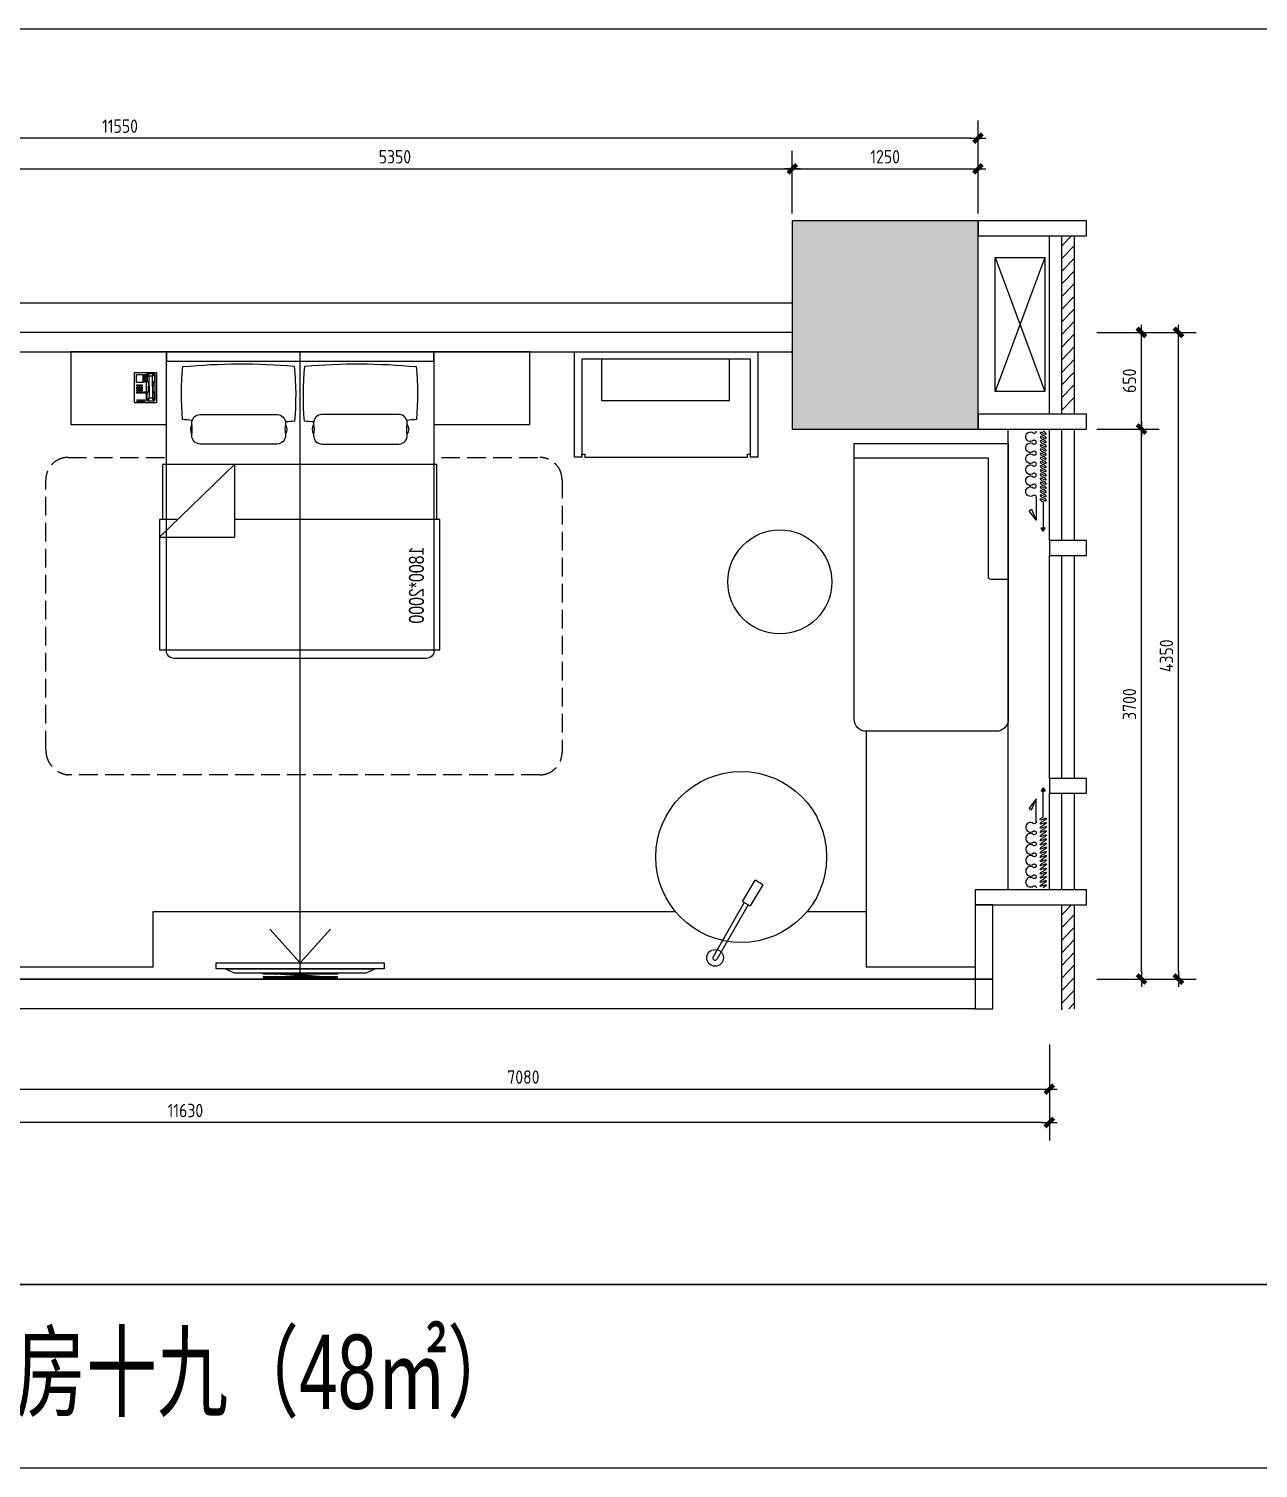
# Model space of a CAD drawing. Header units: inches. Extents: x 193953 to 255442, y -114891 to -62384.
# Drawn here: x 231462 to 239738, y -114891 to -105208 of the extents above; entities that cross this region are included whole.
import ezdxf
from ezdxf.enums import TextEntityAlignment as Align

# ---------------------------------------------------------------- set-up
doc = ezdxf.new("R2010")
doc.units = ezdxf.units.IN
doc.header["$LTSCALE"] = 500
doc.header["$MEASUREMENT"] = 0
for name, pattern in [('04 暗藏光', [7, 4, -1, 1, -1]), ('ACAD_ISO03W100', [30, 12, -18]), ('DASH', [0.35, 0.25, -0.1]), ('DOM-虚线', [0.35, 0.25, -0.1]), ('HIDDEN', [0.375, 0.25, -0.125, 0, 0])]:
    doc.linetypes.add(name, pattern=pattern)
for name, color, linetype in [('EL-造型看线-特细(0.07)-DOM', 8, 'Continuous'), ('F-固定家具(0.25)-DOM', 2, 'Continuous'), ('F-活动家私(0.25)-DOM', 2, 'Continuous'), ('F-窗帘(0.12)-DOM', 120, 'Continuous'), ('IDT-Hatch', 7, 'Continuous'), ('SH-文字', 50, 'Continuous'), ('墙壁', 160, 'Continuous')]:
    doc.layers.add(name, color=color, linetype=linetype)
doc.styles.add('DOM-romans.shx', font='dim.shx')
doc.styles.add('MtXpl_', font='SIMYOU.TTF')
doc.styles.add('家具平面底图$0$st', font='SIMYOU.TTF')
doc.dimstyles.new('DOM_DIM_1 80', dxfattribs={"dimscale": 60, "dimtxt": 1.5, "dimasz": 0.8, "dimexe": 2, "dimexo": 1.5, "dimgap": 0.6, "dimtad": 1, "dimdec": 0, "dimrnd": 5, "dimzin": 12, "dimdsep": 46, "dimtxsty": 'DOM-romans.shx', "dimblk": 'DOM_Dimension_Tick', "dimcen": 0.125, "dimclrd": 44, "dimclre": 44, "dimclrt": 50, "dimadec": 0, "dimazin": 0, "dimtfac": 1, "dimtdec": 0, "dimtix": 1, "dimtmove": 2, "dimatfit": 3, "dimldrblk": 'DOM_Leader_Arrow', "dimfxl": 0, "dimtvp": 1, "dimtolj": 1, "dimtzin": 0, "dimarcsym": 0})

# ---------------------------------------------------------------- blocks, each defined once
blk = doc.blocks.new('eahrhrhh')
at = {"color": 1}
blk.add_wipeout([(-900, 0), (900, 0), (900, -696.9), (926.1, -696.9), (926.1, -1065.3), (947.8, -1065.3), (947.8, -1942.7), (900, -1942.7), (900, -1950), (898.6, -1961.8), (893.2, -1975.1), (885.4, -1985.4), (874.4, -1993.6), (861.8, -1998.6), (850, -2000), (837.3, -2000), (-850, -2000), (-866.5, -1997.2), (-878.4, -1991.2), (-885.4, -1985.4), (-893.5, -1974.6), (-897.6, -1965.4), (-899.5, -1956.8), (-900, -1950)], dxfattribs=at)
at = {"color": 8, "linetype": 'HIDDEN', "ltscale": 100}
for p in [(443.2, -696.9), (947.8, -1184)]:
    blk.add_line(p, (443.2, -1184), dxfattribs=at)
blk.add_lwpolyline([(-900, 0), (-900, -1950, 0.414214), (-850, -2000), (850, -2000, 0.414214), (900, -1950), (900, 0)], format="xyb", close=True)
at = {"color": 8}
for points in [[(-144.6, -559), (-665.9, -559, -0.392708), (-720.9, -499.8, -0.035252), (-720.3, -491.5, 0.092308), (-720.3, -426.5, -0.035252), (-720.9, -418.1, -0.392708), (-665.9, -359), (-144.6, -359, -0.392708), (-89.7, -418.1, -0.035252), (-90.3, -426.5, 0.092308), (-90.3, -491.5, -0.035252), (-89.7, -499.8, -0.392708), (-144.6, -559, 27.022466)], [(153.7, -559), (675, -559, 0.392708), (729.9, -499.8, 0.035252), (729.3, -491.5, -0.092308), (729.3, -426.5, 0.035252), (729.9, -418.1, 0.392708), (675, -359), (153.7, -359, 0.392708), (98.8, -418.1, 0.035252), (99.3, -426.5, -0.092308), (99.3, -491.5, 0.035252), (98.8, -499.8, 0.392708), (153.7, -559, -27.022466)], [(-720.3, -426.5, 0.307692), (-720.3, -491.5, -1.888889)], [(-90.3, -426.5, -0.307692), (-90.3, -491.5, 1.888889)], [(99.3, -426.5, 0.307692), (99.3, -491.5, -1.888889)], [(729.3, -426.5, -0.307692), (729.3, -491.5, 1.888889)]]:
    blk.add_lwpolyline(points, format="xyb", dxfattribs=at)
at = {"color": 8, "linetype": 'HIDDEN', "ltscale": 100}
for points in [[(-918.8, -1065.3), (-918.8, -696.9), (926.1, -696.9), (926.1, -1065.3)], [(443.2, -696.9), (947.8, -1184)], [(824.8, -1065.3), (947.8, -1065.3), (947.8, -1942.7), (-940.5, -1942.7), (-940.5, -1065.3), (443.2, -1065.3)]]:
    blk.add_lwpolyline(points, dxfattribs=at)
at = {"color": 8}
for centre, radius, start, end in [((1123, -224.7), 1912.9, 174.39105, 185.04685), ((-384.8, -4244.7), 4225.5, 85.19831, 95.37714), ((-1934.1, -229), 1912.9, 354.72401, 5.85099), ((1943.1, -229), 1912.9, 174.14901, 185.27599), ((393.9, -4244.7), 4225.5, 84.62286, 94.80169), ((-1113.9, -224.7), 1912.9, 354.95315, 5.60895), ((-368.5, 3293.2), 3709.4, 263.5905, 264.59393), ((-318.5, 3293.2), 3709.4, 273.52528, 274.47157), ((327.5, 3293.2), 3709.4, 265.52843, 266.47472), ((377.5, 3293.2), 3709.4, 275.40607, 276.4095)]:
    blk.add_arc(centre, radius, start, end, dxfattribs=at)
at = {"layer": 'F-活动家私(0.25)-DOM', "color": 8, "style": '家具平面底图$0$st', "width": 0.8}
blk.add_text('1800*2000', height=100, rotation=270, dxfattribs=at).set_placement((-782.2, -1507.5), align=Align.MIDDLE_CENTER)
blk = doc.blocks.new('A$C3f9b4c59')
at = {"layer": 'F-活动家私(0.25)-DOM'}
blk.add_blockref('eahrhrhh', (0, 0), dxfattribs=at)
blk = doc.blocks.new('dfsgdgfaag')
at = {"layer": 'EL-造型看线-特细(0.07)-DOM', "color": 250, "linetype": 'DOM-虚线', "ltscale": 80}
for p, q in [((-158.7, -6), (158.2, -30)), ((-158.2, 0), (158.7, -24))]:
    blk.add_line(p, q, dxfattribs=at)
for points in [[(-250, -6), (250, -6), (250, 0), (-250, 0)], [(250, -30), (-250, -30), (-250, -24), (250, -24)]]:
    blk.add_lwpolyline(points, close=True, dxfattribs=at)
for centre, radius in [((-158.4, -3), 5), ((-158.4, -3), 3), ((158.4, -27), 5), ((158.4, -27), 3)]:
    blk.add_circle(centre, radius, dxfattribs=at)
blk = doc.blocks.new('A$Cd85d3b65')
at = {"layer": 'F-固定家具(0.25)-DOM', "color": 8, "linetype": 'DOM-虚线', "ltscale": 150}
for q in [(-204.8, 335.9, -1044096.2), (204.8, 335.9, -1044096.2)]:
    blk.add_line((0, 109, -1044096.2), q, dxfattribs=at)
at = {"layer": 'F-固定家具(0.25)-DOM', "color": 8, "linetype": 'DOM-虚线', "ltscale": 150, "elevation": -1044096.2}
for points in [[(-564.5, 109), (564.5, 109), (564.5, 69), (-564.5, 69)], [(-504.5, 69), (504.5, 69), (444.5, 39), (-444.5, 39)]]:
    blk.add_lwpolyline(points, close=True, dxfattribs=at)
at = {"layer": 'EL-造型看线-特细(0.07)-DOM', "color": 250, "rotation": 180}
blk.add_blockref('dfsgdgfaag', (0, 9, -1044096.2), dxfattribs=at)
blk = doc.blocks.new('布帘及纱帘平面-DW')
at = {"layer": 'F-窗帘(0.12)-DOM', "color": 1, "linetype": 'Continuous'}
for p, q in [((-670, -32791.5), (-515.2, -32791.5)), ((-515.2, -32791.5), (-578.7, -32743.6)), ((-637.2, -32837.5), (-441.5, -32837.5))]:
    blk.add_line(p, q, dxfattribs=at)
at = {"layer": 'F-窗帘(0.12)-DOM', "color": 1, "linetype": 'Continuous', "flags": 128}
for points in [[(-965.3, -32791.5, -0.608416), (-975.9, -32771.1, 0.608416), (-1002.2, -32720.2, 0.608416), (-1028.5, -32771.1, -1.932003), (-1049.7, -32771.1, 0.608416), (-1076, -32720.3, 0.608416), (-1102.3, -32771.1, -0.608485), (-1112.9, -32791.6, -0.608485)], [(-670, -32791.5, -0.608416), (-680.6, -32771.1, 0.608416), (-707, -32720.2, 0.608416), (-733.3, -32771.1, -1.932003), (-754.4, -32771.1, 0.608416), (-780.8, -32720.2, 0.608416), (-807.1, -32771.1, -1.932003), (-828.2, -32771.1, 0.608416), (-854.6, -32720.2, 0.608416), (-880.9, -32771.1, -1.932003), (-902, -32771.1, 0.608416), (-928.4, -32720.2, 0.608416), (-954.7, -32771.1, -0.608416), (-965.3, -32791.5, 0.608416)]]:
    blk.add_lwpolyline(points, format="xyb", dxfattribs=at)
at = {"layer": 'F-窗帘(0.12)-DOM', "color": 1, "linetype": 'Continuous'}
for points in [[(-578.7, -32743.6), (-588, -32758.8), (-515.2, -32791.5)], [(-441.5, -32837.5), (-461.9, -32824.2), (-466.2, -32828.4), (-441.5, -32837.5)], [(-441.5, -32837.5), (-461.9, -32850.9), (-466.2, -32846.6), (-441.5, -32837.5)]]:
    blk.add_lwpolyline(points, dxfattribs=at)
at = {"layer": 'F-窗帘(0.12)-DOM', "color": 1, "linetype": 'Continuous', "extrusion": (0, 0, -1)}
for centre, start_param, end_param in [((-1091.9, -32837.6), -1.424879, 1.716714), ((-1063.9, -32837.6), -1.424879, 1.716714), ((-1036, -32837.6), -1.424879, 1.716714), ((-1008, -32837.6), -1.424879, 1.716714), ((-980, -32837.6), -1.424879, 1.716714), ((-952, -32837.6), -1.424879, 1.716714), ((-924, -32837.6), -1.424879, 1.716714), ((-896, -32837.6), -1.424879, 1.716714), ((-868.1, -32837.6), -1.424879, 1.716714), ((-840.1, -32837.6), -1.424879, 1.716714), ((-812.1, -32837.6), -1.424879, 1.716714), ((-784.1, -32837.6), -1.424879, 1.716714), ((-756.1, -32837.6), -1.424879, 1.716714), ((-728.1, -32837.6), -1.424879, 1.716714), ((-700.2, -32837.6), -1.424879, 1.716714), ((-672.2, -32837.6), -1.424879, 1.716714), ((-644.2, -32837.5), -1.424879, 1.716714), ((-1105.9, -32837.6), 1.716714, 4.858306), ((-1077.9, -32837.6), 1.716714, 4.858306), ((-1049.9, -32837.6), 1.716714, 4.858306), ((-1022, -32837.6), 1.716714, 4.858306), ((-994, -32837.6), 1.716714, 4.858306), ((-966, -32837.6), 1.716714, 4.858306), ((-938, -32837.6), 1.716714, 4.858306), ((-910, -32837.6), 1.716714, 4.858306), ((-882, -32837.6), 1.716714, 4.858306), ((-854.1, -32837.6), 1.716714, 4.858306), ((-826.1, -32837.6), 1.716714, 4.858306), ((-798.1, -32837.6), 1.716714, 4.858306), ((-770.1, -32837.6), 1.716714, 4.858306), ((-742.1, -32837.6), 1.716714, 4.858306), ((-714.1, -32837.6), 1.716714, 4.858306), ((-686.2, -32837.6), 1.716714, 4.858306), ((-658.2, -32837.6), 1.716714, 4.858306)]:
    blk.add_ellipse(centre, major_axis=(-12, 20.8), ratio=0.254545, start_param=start_param, end_param=end_param, dxfattribs=at)
blk = doc.blocks.new('A$Cc65caf1e')
at = {"layer": 'F-窗帘(0.12)-DOM', "color": 8, "rotation": 90}
blk.add_blockref('布帘及纱帘平面-DW', (-32857.8, 1097.2), dxfattribs=at)
blk = doc.blocks.new('ehrhhsss')
at = {"layer": 'F-活动家私(0.25)-DOM', "color": 8, "linetype": 'DOM-虚线', "ltscale": 80}
for p, q in [((301231.8, 416361.5), (301234.6, 416364.4)), ((301231.8, 416163.2), (301231.8, 416361.5)), ((301234.6, 416364.4), (301378.3, 416364.4)), ((301246.1, 416298.3), (301246.1, 416351.4)), ((301246.1, 416351.4), (301287.8, 416351.4)), ((301287.8, 416298.3), (301246.1, 416298.3)), ((301287.8, 416351.4), (301287.8, 416298.3)), ((301292.1, 416348.6), (301292.1, 416344.2)), ((301303.6, 416348.6), (301292.1, 416348.6)), ((301292.1, 416344.2), (301303.6, 416344.2)), ((301303.6, 416339.9), (301292.1, 416339.9)), ((301292.1, 416339.9), (301292.1, 416335.6)), ((301292.1, 416335.6), (301303.6, 416335.6)), ((301303.6, 416331.3), (301292.1, 416331.3)), ((301292.1, 416331.3), (301292.1, 416327)), ((301292.1, 416327), (301303.6, 416327)), ((301303.6, 416322.7), (301292.1, 416322.7)), ((301292.1, 416322.7), (301292.1, 416318.4)), ((301292.1, 416318.4), (301303.6, 416318.4)), ((301303.6, 416314.1), (301292.1, 416314.1)), ((301292.1, 416314.1), (301292.1, 416309.8)), ((301292.1, 416309.8), (301303.6, 416309.8)), ((301303.6, 416305.4), (301292.1, 416305.4)), ((301292.1, 416305.4), (301292.1, 416301.1)), ((301292.1, 416301.1), (301303.6, 416301.1)), ((301303.6, 416344.2), (301303.6, 416348.6)), ((301303.6, 416335.6), (301303.6, 416339.9)), ((301303.6, 416327), (301303.6, 416331.3)), ((301303.6, 416318.4), (301303.6, 416322.7)), ((301303.6, 416309.8), (301303.6, 416314.1)), ((301303.6, 416301.1), (301303.6, 416305.4)), ((301313.7, 416352.9), (301319.4, 416360)), ((301313.7, 416179), (301313.7, 416352.9)), ((301319.4, 416355.7), (301318, 416350)), ((301318, 416350), (301318, 416311.2)), ((301318, 416350), (301330.9, 416337.1)), ((301318, 416311.2), (301320.9, 416304)), ((301319.4, 416360), (301362.5, 416360)), ((301325.2, 416358.6), (301319.4, 416355.7)), ((301320.9, 416304), (301325.2, 416296.8)), ((301325.2, 416358.6), (301359.6, 416358.6)), ((301332.3, 416339.9), (301325.2, 416358.6)), ((301325.2, 416296.8), (301326.6, 416286.8)), ((301326.6, 416286.8), (301326.6, 416272.4)), ((301330.9, 416337.1), (301332.3, 416339.9)), ((301330.9, 416272.4), (301330.9, 416337.1)), ((301352.5, 416339.9), (301332.3, 416339.9)), ((301352.5, 416339.9), (301359.6, 416358.6)), ((301353.9, 416337.1), (301352.5, 416339.9)), ((301366.8, 416350), (301353.9, 416337.1)), ((301353.9, 416272.4), (301353.9, 416337.1)), ((301359.6, 416296.8), (301358.2, 416286.8)), ((301358.2, 416286.8), (301358.2, 416272.4)), ((301359.6, 416358.6), (301365.4, 416355.7)), ((301364, 416304), (301359.6, 416296.8)), ((301362.5, 416360), (301369.7, 416352.9)), ((301366.8, 416311.2), (301364, 416304)), ((301365.4, 416355.7), (301366.8, 416350)), ((301366.8, 416350), (301366.8, 416311.2)), ((301369.7, 416352.9), (301369.7, 416180.4)), ((301378.3, 416364.4), (301381.2, 416361.5)), ((301381.2, 416361.5), (301381.2, 416163.2)), ((301247.6, 416281), (301256.2, 416281)), ((301247.6, 416272.4), (301247.6, 416281)), ((301256.2, 416272.4), (301247.6, 416272.4)), ((301247.6, 416265.2), (301256.2, 416265.2)), ((301247.6, 416256.6), (301247.6, 416265.2)), ((301256.2, 416256.6), (301247.6, 416256.6)), ((301247.6, 416249.4), (301256.2, 416249.4)), ((301247.6, 416240.8), (301247.6, 416249.4)), ((301256.2, 416240.8), (301247.6, 416240.8)), ((301247.6, 416233.6), (301256.2, 416233.6)), ((301247.6, 416225), (301247.6, 416233.6)), ((301256.2, 416225), (301247.6, 416225)), ((301256.2, 416281), (301256.2, 416272.4)), ((301256.2, 416265.2), (301256.2, 416256.6)), ((301256.2, 416249.4), (301256.2, 416240.8)), ((301256.2, 416233.6), (301256.2, 416225)), ((301261.9, 416281), (301270.6, 416281)), ((301261.9, 416272.4), (301261.9, 416281)), ((301270.6, 416272.4), (301261.9, 416272.4)), ((301261.9, 416265.2), (301270.6, 416265.2)), ((301261.9, 416256.6), (301261.9, 416265.2)), ((301270.6, 416256.6), (301261.9, 416256.6)), ((301261.9, 416249.4), (301270.6, 416249.4)), ((301261.9, 416240.8), (301261.9, 416249.4)), ((301270.6, 416240.8), (301261.9, 416240.8)), ((301261.9, 416233.6), (301270.6, 416233.6)), ((301261.9, 416225), (301261.9, 416233.6)), ((301270.6, 416225), (301261.9, 416225)), ((301270.6, 416281), (301270.6, 416272.4)), ((301270.6, 416265.2), (301270.6, 416256.6)), ((301270.6, 416249.4), (301270.6, 416240.8)), ((301270.6, 416233.6), (301270.6, 416225)), ((301276.3, 416272.4), (301276.3, 416281)), ((301276.3, 416281), (301284.9, 416281)), ((301284.9, 416272.4), (301276.3, 416272.4)), ((301276.3, 416265.2), (301284.9, 416265.2)), ((301276.3, 416256.6), (301276.3, 416265.2)), ((301284.9, 416256.6), (301276.3, 416256.6)), ((301276.3, 416240.8), (301276.3, 416249.4)), ((301276.3, 416249.4), (301284.9, 416249.4)), ((301284.9, 416240.8), (301276.3, 416240.8)), ((301276.3, 416233.6), (301284.9, 416233.6)), ((301276.3, 416225), (301276.3, 416233.6)), ((301284.9, 416225), (301276.3, 416225)), ((301284.9, 416281), (301284.9, 416272.4)), ((301284.9, 416265.2), (301284.9, 416256.6)), ((301284.9, 416249.4), (301284.9, 416240.8)), ((301284.9, 416233.6), (301284.9, 416225)), ((301293.6, 416225), (301293.6, 416233.6)), ((301293.6, 416233.6), (301305, 416233.6)), ((301305, 416225), (301293.6, 416225)), ((301305, 416233.6), (301305, 416225)), ((301318, 416220.7), (301320.9, 416227.9)), ((301318, 416181.9), (301318, 416220.7)), ((301318, 416181.9), (301330.9, 416194.8)), ((301320.9, 416227.9), (301325.2, 416235)), ((301325.2, 416235), (301326.6, 416245.1)), ((301332.3, 416191.9), (301325.2, 416173.3)), ((301326.6, 416245.1), (301326.6, 416272.4)), ((301330.9, 416272.4), (301330.9, 416194.8)), ((301330.9, 416194.8), (301332.3, 416191.9)), ((301352.5, 416191.9), (301332.3, 416191.9)), ((301353.9, 416194.8), (301352.5, 416191.9)), ((301352.5, 416191.9), (301359.6, 416173.3)), ((301353.9, 416272.4), (301353.9, 416194.8)), ((301366.8, 416181.9), (301353.9, 416194.8)), ((301358.2, 416245.1), (301358.2, 416272.4)), ((301359.6, 416235), (301358.2, 416245.1)), ((301364, 416227.9), (301359.6, 416235)), ((301366.8, 416220.7), (301364, 416227.9)), ((301366.8, 416181.9), (301366.8, 416220.7)), ((301234.6, 416160.3), (301231.8, 416163.2)), ((301378.3, 416160.3), (301234.6, 416160.3)), ((301249, 416179), (301249, 416170.4)), ((301263.4, 416179), (301249, 416179)), ((301249, 416170.4), (301263.4, 416170.4)), ((301263.4, 416170.4), (301263.4, 416179)), ((301269.1, 416179), (301269.1, 416170.4)), ((301283.5, 416179), (301269.1, 416179)), ((301269.1, 416170.4), (301283.5, 416170.4)), ((301283.5, 416170.4), (301283.5, 416179)), ((301303.6, 416179), (301289.2, 416179)), ((301289.2, 416179), (301289.2, 416170.4)), ((301289.2, 416170.4), (301303.6, 416170.4)), ((301303.6, 416170.4), (301303.6, 416179)), ((301320.9, 416171.8), (301313.7, 416179)), ((301319.4, 416176.1), (301318, 416181.9)), ((301325.2, 416173.3), (301319.4, 416176.1)), ((301341.1, 416171.8), (301320.9, 416171.8)), ((301362.5, 416171.8), (301320.9, 416171.8)), ((301325.2, 416173.3), (301341, 416173.3)), ((301325.2, 416173.3), (301359.6, 416173.3)), ((301359.6, 416173.3), (301365.4, 416176.1)), ((301369.7, 416180.4), (301362.5, 416171.8)), ((301365.4, 416176.1), (301366.8, 416181.9)), ((301381.2, 416163.2), (301378.3, 416160.3))]:
    blk.add_line(p, q, dxfattribs=at)
blk = doc.blocks.new('A$Cf806ce17')
at = {"color": 4}
blk.add_blockref('ehrhhsss', (-301306.5, -416364.4), dxfattribs=at)
blk = doc.blocks.new('A$Cf66d3db0')
at = {"color": 4}
blk.add_lwpolyline([(-12802.3, 7040.2), (0, 7040.2), (0, 0), (-12802.3, 0)], close=True, dxfattribs=at)
blk = doc.blocks.new('DOM_Dimension_Tick')
at = {"color": 0, "linetype": 'ByBlock'}
for p, q in [((-1.09, 0), (0, 0)), ((0, 0), (1.09, 0))]:
    blk.add_line(p, q, dxfattribs=at)
at = {"color": 0, "linetype": 'Continuous', "const_width": 0.608}
blk.add_lwpolyline([(-0.61, -0.61), (0.61, 0.61)], dxfattribs=at)
blk = doc.blocks.new('*D563')
at = {"color": 44, "lineweight": -2, "transparency": 16777216}
for p, q in [((231251.9, -112041), (231251.9, -112461)), ((238331.9, -112041), (238331.9, -112461)), ((231299.9, -112341), (238283.9, -112341))]:
    blk.add_line(p, q, dxfattribs=at)
at = {"layer": 'Defpoints', "color": 0, "transparency": 16777216}
for p in [(238331.9, -109976), (231251.9, -110270.8), (238331.9, -112341)]:
    blk.add_point(p, dxfattribs=at)
at = {"color": 44, "lineweight": -2, "transparency": 16777216, "xscale": 48, "yscale": 48, "zscale": 48, "rotation": 180}
blk.add_blockref('DOM_Dimension_Tick', (231251.9, -112341), dxfattribs=at)
at = {"color": 44, "lineweight": -2, "transparency": 16777216, "xscale": 48, "yscale": 48, "zscale": 48}
blk.add_blockref('DOM_Dimension_Tick', (238331.9, -112341), dxfattribs=at)
at = {"color": 50, "transparency": 16777216, "insert": (234791.9, -112260), "char_height": 90, "attachment_point": 5, "style": 'DOM-romans.shx'}
blk.add_mtext('\\A1;7080', dxfattribs=at)
blk = doc.blocks.new('DOM_Leader_Arrow')
at = {"color": 0, "linetype": 'ByBlock'}
blk.add_line((0, 0), (-1.5, 0), dxfattribs=at)
for points in [[(-1.29, 1), (-0.89, 1.28), (-0.36, 0), (0, 0)], [(-1.29, -1), (-0.89, -1.28), (-0.36, 0), (0, 0)]]:
    blk.add_solid(points, dxfattribs=at)
blk = doc.blocks.new('*D564')
at = {"color": 44, "lineweight": -2, "transparency": 16777216}
for p, q in [((226701.9, -112266), (226701.9, -112686)), ((238331.9, -112266), (238331.9, -112686)), ((238283.9, -112566), (226749.9, -112566))]:
    blk.add_line(p, q, dxfattribs=at)
at = {"layer": 'Defpoints', "color": 0, "transparency": 16777216}
for p in [(226701.9, -112126), (238331.9, -112126), (226701.9, -112566)]:
    blk.add_point(p, dxfattribs=at)
at = {"color": 44, "lineweight": -2, "transparency": 16777216, "xscale": 48, "yscale": 48, "zscale": 48, "rotation": 180}
blk.add_blockref('DOM_Dimension_Tick', (226701.9, -112566), dxfattribs=at)
at = {"color": 44, "lineweight": -2, "transparency": 16777216, "xscale": 48, "yscale": 48, "zscale": 48}
blk.add_blockref('DOM_Dimension_Tick', (238331.9, -112566), dxfattribs=at)
at = {"color": 50, "transparency": 16777216, "insert": (232516.9, -112485), "char_height": 90, "attachment_point": 5, "style": 'DOM-romans.shx'}
blk.add_mtext('\\A1;11630', dxfattribs=at)
blk = doc.blocks.new('*D571')
at = {"color": 44, "lineweight": -2, "transparency": 16777216}
for p, q in [((238652.2, -107900.8), (239072.2, -107900.8)), ((238952.2, -111552.8), (238952.2, -107948.8)), ((238652.2, -111600.8), (239072.2, -111600.8))]:
    blk.add_line(p, q, dxfattribs=at)
at = {"layer": 'Defpoints', "color": 0, "transparency": 16777216}
for p in [(237851.9, -107900.8), (238952.2, -107900.8), (237831.9, -111600.8)]:
    blk.add_point(p, dxfattribs=at)
at = {"color": 44, "lineweight": -2, "transparency": 16777216, "xscale": 48, "yscale": 48, "zscale": 48}
for p, rotation in [((238952.2, -107900.8), 90), ((238952.2, -111600.8), 270)]:
    blk.add_blockref('DOM_Dimension_Tick', p, dxfattribs=dict(at, rotation=rotation))
at = {"color": 50, "transparency": 16777216, "insert": (238871.2, -109750.8), "char_height": 90, "attachment_point": 5, "rotation": 90, "style": 'DOM-romans.shx'}
blk.add_mtext('\\A1;3700', dxfattribs=at)
blk = doc.blocks.new('*D572')
at = {"color": 44, "lineweight": -2, "transparency": 16777216}
for p, q in [((238652.2, -107250.8), (239072.2, -107250.8)), ((238952.2, -107852.8), (238952.2, -107298.8)), ((238652.2, -107900.8), (239072.2, -107900.8))]:
    blk.add_line(p, q, dxfattribs=at)
at = {"layer": 'Defpoints', "color": 0, "transparency": 16777216}
for p in [(236601.9, -107250.8), (238952.2, -107250.8), (237851.9, -107900.8)]:
    blk.add_point(p, dxfattribs=at)
at = {"color": 44, "lineweight": -2, "transparency": 16777216, "xscale": 48, "yscale": 48, "zscale": 48}
for p, rotation in [((238952.2, -107250.8), 90), ((238952.2, -107900.8), 270)]:
    blk.add_blockref('DOM_Dimension_Tick', p, dxfattribs=dict(at, rotation=rotation))
at = {"color": 50, "transparency": 16777216, "insert": (238871.2, -107575.8), "char_height": 90, "attachment_point": 5, "rotation": 90, "style": 'DOM-romans.shx'}
blk.add_mtext('\\A1;650', dxfattribs=at)
blk = doc.blocks.new('*D578')
at = {"color": 44, "lineweight": -2, "transparency": 16777216}
for p, q in [((231251.9, -106450), (231251.9, -106030)), ((236601.9, -106450), (236601.9, -106030)), ((231299.9, -106150), (236553.9, -106150))]:
    blk.add_line(p, q, dxfattribs=at)
at = {"layer": 'Defpoints', "color": 0, "transparency": 16777216}
for p in [(236601.9, -106150), (231251.9, -106755.8), (236601.9, -106755.8)]:
    blk.add_point(p, dxfattribs=at)
at = {"color": 44, "lineweight": -2, "transparency": 16777216, "xscale": 48, "yscale": 48, "zscale": 48, "rotation": 180}
blk.add_blockref('DOM_Dimension_Tick', (231251.9, -106150), dxfattribs=at)
at = {"color": 44, "lineweight": -2, "transparency": 16777216, "xscale": 48, "yscale": 48, "zscale": 48}
blk.add_blockref('DOM_Dimension_Tick', (236601.9, -106150), dxfattribs=at)
at = {"color": 50, "transparency": 16777216, "insert": (233926.9, -106069), "char_height": 90, "attachment_point": 5, "style": 'DOM-romans.shx'}
blk.add_mtext('\\A1;5350', dxfattribs=at)
blk = doc.blocks.new('*D579')
at = {"color": 44, "lineweight": -2, "transparency": 16777216}
for p, q in [((236601.9, -106450), (236601.9, -106030)), ((237851.9, -106450), (237851.9, -106030)), ((236649.9, -106150), (237803.9, -106150))]:
    blk.add_line(p, q, dxfattribs=at)
at = {"layer": 'Defpoints', "color": 0, "transparency": 16777216}
for p in [(237851.9, -106150), (236601.9, -106755.8), (237851.9, -106757.5)]:
    blk.add_point(p, dxfattribs=at)
at = {"color": 44, "lineweight": -2, "transparency": 16777216, "xscale": 48, "yscale": 48, "zscale": 48, "rotation": 180}
blk.add_blockref('DOM_Dimension_Tick', (236601.9, -106150), dxfattribs=at)
at = {"color": 44, "lineweight": -2, "transparency": 16777216, "xscale": 48, "yscale": 48, "zscale": 48}
blk.add_blockref('DOM_Dimension_Tick', (237851.9, -106150), dxfattribs=at)
at = {"color": 50, "transparency": 16777216, "insert": (237226.9, -106069), "char_height": 90, "attachment_point": 5, "style": 'DOM-romans.shx'}
blk.add_mtext('\\A1;1250', dxfattribs=at)
blk = doc.blocks.new('*D580')
at = {"color": 44, "lineweight": -2, "transparency": 16777216}
for p, q in [((226301.9, -106244), (226301.9, -105824)), ((237851.9, -106244), (237851.9, -105824)), ((237803.9, -105944), (226349.9, -105944))]:
    blk.add_line(p, q, dxfattribs=at)
at = {"layer": 'Defpoints', "color": 0, "transparency": 16777216}
for p in [(226301.9, -105944), (226301.9, -106352), (237851.9, -106352)]:
    blk.add_point(p, dxfattribs=at)
at = {"color": 44, "lineweight": -2, "transparency": 16777216, "xscale": 48, "yscale": 48, "zscale": 48, "rotation": 180}
blk.add_blockref('DOM_Dimension_Tick', (226301.9, -105944), dxfattribs=at)
at = {"color": 44, "lineweight": -2, "transparency": 16777216, "xscale": 48, "yscale": 48, "zscale": 48}
blk.add_blockref('DOM_Dimension_Tick', (237851.9, -105944), dxfattribs=at)
at = {"color": 50, "transparency": 16777216, "insert": (232076.9, -105863), "char_height": 90, "attachment_point": 5, "style": 'DOM-romans.shx'}
blk.add_mtext('\\A1;11550', dxfattribs=at)
blk = doc.blocks.new('*D644')
at = {"color": 44, "lineweight": -2, "transparency": 16777216}
for p, q in [((238901, -107250.8), (239321, -107250.8)), ((239201, -111552.8), (239201, -107298.8)), ((238901, -111600.8), (239321, -111600.8))]:
    blk.add_line(p, q, dxfattribs=at)
at = {"layer": 'Defpoints', "color": 0, "transparency": 16777216}
for p in [(238701, -107250.8), (239201, -107250.8), (238701, -111600.8)]:
    blk.add_point(p, dxfattribs=at)
at = {"color": 44, "lineweight": -2, "transparency": 16777216, "xscale": 48, "yscale": 48, "zscale": 48}
for p, rotation in [((239201, -107250.8), 90), ((239201, -111600.8), 270)]:
    blk.add_blockref('DOM_Dimension_Tick', p, dxfattribs=dict(at, rotation=rotation))
at = {"color": 50, "transparency": 16777216, "insert": (239120, -109425.8), "char_height": 90, "attachment_point": 5, "rotation": 90, "style": 'DOM-romans.shx'}
blk.add_mtext('\\A1;4350', dxfattribs=at)

msp = doc.modelspace()

# ---------------------------------------------------------------- hatches: boundary and pattern name
at = {"layer": 'IDT-Hatch'}
h = msp.add_hatch(color=8, dxfattribs=at)
h.dxf.hatch_style = 1
h.paths.add_polyline_path([(236601.9, -107200.8), (236601.9, -107900.8), (237851.9, -107900.8), (237851.9, -106500.8), (236601.9, -106500.8)])

# ---------------------------------------------------------------- linework, layer by layer
at = {"color": 1}
for p, q in [((238331.9, -107800.8), (238331.9, -106600.8)), ((238415.2, -107800.8), (238415.2, -106600.8)), ((238415.2, -106668), (238480.7, -106600.8)), ((238415.2, -106753.1), (238498.5, -106667.5)), ((237967.2, -106745.8), (238301.7, -107648)), ((238301.7, -106745.8), (237967.2, -107648)), ((238415.2, -106838.2), (238498.5, -106752.7)), ((238415.2, -106923.4), (238498.5, -106837.8)), ((238415.2, -107008.5), (238498.5, -106922.9)), ((238415.2, -107093.6), (238498.5, -107008)), ((238415.2, -107178.7), (238498.5, -107093.1)), ((238415.2, -107263.8), (238498.5, -107178.2)), ((238415.2, -107348.9), (238498.5, -107263.3)), ((238415.2, -107434), (238498.5, -107348.4)), ((238415.2, -107519.1), (238498.5, -107433.5)), ((238415.2, -107604.2), (238498.5, -107518.6)), ((238415.2, -107689.3), (238498.5, -107603.7)), ((238415.2, -107774.4), (238498.5, -107688.8)), ((238331.9, -108650.8), (238331.9, -107900.8)), ((238331.9, -110250.8), (238331.9, -108750.8)), ((238331.9, -111000.8), (238331.9, -110350.8)), ((236266.2, -111077.9), (236352, -110936.4)), ((236403.2, -110967.5), (236317.3, -111108.9)), ((236403.2, -110967.5), (236352, -110936.4)), ((236278.5, -111086.3), (236069.1, -111450.6)), ((236304.6, -111101.2), (236095.2, -111465.6)), ((236266.2, -111077.9), (236317.3, -111108.9)), ((238415.2, -111800.8), (238415.2, -111100.8)), ((238415.2, -111168), (238480.7, -111100.8)), ((238415.2, -111253.1), (238498.5, -111167.5)), ((238415.2, -111338.2), (238498.5, -111252.7)), ((238415.2, -111423.4), (238498.5, -111337.8)), ((238415.2, -111508.5), (238498.5, -111422.9)), ((238415.2, -111593.6), (238498.5, -111508)), ((238415.2, -111678.7), (238498.5, -111593.1)), ((238415.2, -111763.8), (238498.5, -111678.2)), ((238462, -111800.8), (238498.5, -111763.3))]:
    msp.add_line(p, q, dxfattribs=at)
at = {"color": 2}
for p, q in [((238055.4, -111000.8), (238055.4, -107900.8)), ((237098.4, -109933.5), (237098.4, -111520.8)), ((232298.4, -111149.4), (232298.4, -111520.8)), ((235817.9, -111149.4), (232298.4, -111149.4)), ((237098.4, -111149.4), (236698.1, -111149.4)), ((232298.4, -111520.8), (231331.9, -111520.8)), ((237831.9, -111520.8), (237098.4, -111520.8))]:
    msp.add_line(p, q, dxfattribs=at)
at = {"color": 4}
msp.add_line((237831.9, -111600.8), (226701.9, -111600.8), dxfattribs=at)
for points in [[(236601.9, -107200.8), (236601.9, -107900.8), (237851.9, -107900.8), (237851.9, -106500.8), (236601.9, -106500.8)], [(227151.9, -107050.8), (236601.9, -107050.8), (236601.9, -107250.8), (227151.9, -107250.8)], [(226501.9, -111400.8), (226701.9, -111400.8), (226701.9, -111600.8), (237831.9, -111600.8), (237831.9, -111800.8), (226501.9, -111800.8)], [(224679, -113656.2), (240041.7, -113656.2), (240041.7, -114891.2), (224679, -114891.2)]]:
    msp.add_lwpolyline(points, close=True, dxfattribs=at)
at = {"color": 1}
for points in [[(237851.9, -106600.8), (238581.9, -106600.8), (238581.9, -106500.8), (237851.9, -106500.8)], [(238415.2, -107800.8), (238415.2, -106600.8), (238498.5, -106600.8), (238498.5, -107800.8)], [(237967.2, -107648), (237967.2, -106745.8), (238301.7, -106745.8), (238301.7, -107648)], [(237851.9, -107900.8), (238581.9, -107900.8), (238581.9, -107800.8), (237851.9, -107800.8)], [(238415.2, -108650.8), (238415.2, -107900.8), (238498.5, -107900.8), (238498.5, -108650.8)], [(238331.9, -108750.8), (238581.9, -108750.8), (238581.9, -108650.8), (238331.9, -108650.8)], [(238415.2, -110250.8), (238415.2, -108750.8), (238498.5, -108750.8), (238498.5, -110250.8)], [(238331.9, -110350.8), (238581.9, -110350.8), (238581.9, -110250.8), (238331.9, -110250.8)], [(238415.2, -111000.8), (238415.2, -110350.8), (238498.5, -110350.8), (238498.5, -111000.8)], [(237831.9, -111100.8), (238581.9, -111100.8), (238581.9, -111000.8), (237831.9, -111000.8)], [(237951.9, -111600.8), (237951.9, -111100.8), (237831.9, -111100.8), (237831.9, -111600.8)], [(237831.9, -111600.8), (237831.9, -111800.8), (237951.9, -111800.8), (237951.9, -111600.8)]]:
    msp.add_lwpolyline(points, close=True, dxfattribs=at)
at = {"color": 2}
for points in [[(231251.9, -107250.8), (231251.9, -107380.8), (236601.9, -107380.8)], [(235185.7, -108089), (235185.7, -108069), (235205.7, -108069), (235205.7, -108089), (236299.4, -108089), (236299.4, -108069), (236319.4, -108069)]]:
    msp.add_lwpolyline(points, dxfattribs=at)
for points in [[(231744.8, -107380.8), (231744.8, -107870.8), (232389.4, -107870.8), (232389.4, -107380.8)], [(234189.4, -107380.8), (234189.4, -107870.8), (234834, -107870.8), (234834, -107380.8)], [(235135.7, -108089), (235135.7, -107380.8), (236369.4, -107380.8), (236369.4, -108089), (236319.4, -108089), (236319.4, -107430.8), (235185.7, -107430.8), (235185.7, -108089)]]:
    msp.add_lwpolyline(points, close=True, dxfattribs=at)
at = {"color": 8}
msp.add_lwpolyline([(235317.6, -107430.8), (235317.6, -107708), (236178.4, -107708), (236178.4, -107430.8)], close=True, dxfattribs=at)
at = {"color": 2}
msp.add_lwpolyline([(237018.4, -109853.5), (237018.4, -107998.5), (238055.4, -107998.5), (238055.4, -109853.5, -0.414214), (237975.4, -109933.5), (237098.4, -109933.5, -0.414214)], format="xyb", close=True, dxfattribs=at)
at = {"color": 8, "linetype": 'DASH'}
msp.add_lwpolyline([(234239.4, -108091.6), (234901.9, -108091.6, -0.414214), (235051.9, -108241.6), (235051.9, -110076.8, -0.414214), (234901.9, -110226.8), (231727, -110226.8, -0.387569), (231577, -110056.8), (231577, -108241.6, -0.414214), (231727, -108091.6), (232389.4, -108091.6)], format="xyb", dxfattribs=at)
at = {"color": 2}
msp.add_lwpolyline([(237018.4, -108093.3), (237919.5, -108093.3), (237919.5, -108890.6, 0.414214), (237939.5, -108910.6), (238055.4, -108910.6)], format="xyb", dxfattribs=at)
at = {"color": 1}
msp.add_lwpolyline([(238415.2, -111800.8), (238415.2, -111100.8), (238498.5, -111100.8), (238498.5, -111800.8)], dxfattribs=at)
at = {"color": 8}
msp.add_circle((236517.9, -108928.9), 350, dxfattribs=at)
at = {"color": 2}
msp.add_circle((236258, -110779.4), 575, dxfattribs=at)
at = {"color": 1}
msp.add_circle((236082.1, -111458.1), 56.1, dxfattribs=at)
msp.add_arc((236082.1, -111458.1), 15, 150.1135, 330.1135, dxfattribs=at)
for p in [(238415.2, -107303.3), (238415.2, -111803.3)]:
    msp.add_point(p, dxfattribs=at)

# ---------------------------------------------------------------- block references
at = {"color": 4, "xscale": -1, "rotation": 180}
msp.add_blockref('A$Cc65caf1e', (238310.3, -107931.2), dxfattribs=at)
at = {"color": 4}
msp.add_blockref('A$Cc65caf1e', (238310.3, -110970.3), dxfattribs=at)
at = {"color": 6}
msp.add_blockref('A$Cd85d3b65', (233289.4, -111600.8, 1044096.2), dxfattribs=at)

# ---------------------------------------------------------------- texts
at = {"layer": 'SH-文字', "color": 50, "style": 'MtXpl_', "width": 0.7}
msp.add_text('标准客房十九（48㎡）', height=500, dxfattribs=at).set_placement((229939.4, -114492.8))

# ---------------------------------------------------------------- dimensions: what is measured, and where the dimension line sits
at = {"color": 6}
for base, p1, p2, picture, middle in [((226301.9, -105944), (237851.9, -106352), (226301.9, -106352), '*D580', (232076.9, -105863)), ((236601.9, -106150), (231251.9, -106755.8), (236601.9, -106755.8), '*D578', (233926.9, -106069)), ((237851.9, -106150), (236601.9, -106755.8), (237851.9, -106757.5), '*D579', (237226.9, -106069)), ((238331.9, -112341), (231251.9, -110270.8), (238331.9, -109976), '*D563', (234791.9, -112260)), ((226701.9, -112566), (238331.9, -112126), (226701.9, -112126), '*D564', (232516.9, -112485))]:
    dim = msp.add_linear_dim(base=base, p1=p1, p2=p2, dimstyle='DOM_DIM_1 80', dxfattribs=at)
    dim.commit()
    dim.dimension.update_dxf_attribs({"geometry": picture, "text_midpoint": middle})
for base, p1, p2, picture, middle in [((238952.2, -107250.8), (237851.9, -107900.8), (236601.9, -107250.8), '*D572', (238871.2, -107575.8)), ((239201, -107250.8), (238701, -111600.8), (238701, -107250.8), '*D644', (239120, -109425.8)), ((238952.2, -107900.8), (237831.9, -111600.8), (237851.9, -107900.8), '*D571', (238871.2, -109750.8))]:
    dim = msp.add_linear_dim(base=base, p1=p1, p2=p2, angle=90, dimstyle='DOM_DIM_1 80', dxfattribs=at)
    dim.commit()
    dim.dimension.update_dxf_attribs({"geometry": picture, "text_midpoint": middle})

# ---------------------------------------------------------------- next in the draw order: block references
at = {"layer": '墙壁', "color": 4, "linetype": 'ACAD_ISO03W100', "xscale": -1}
msp.add_blockref('A$C3f9b4c59', (233289.4, -107443.1), dxfattribs=at)

# ---------------------------------------------------------------- next in the draw order: linework, layer by layer
at = {"color": 8, "linetype": '04 暗藏光', "ltscale": 25}
msp.add_line((233289.4, -111600.8, 1044096.2), (233289.4, -107380.8), dxfattribs=at)
at = {"color": 2}
msp.add_lwpolyline([(232389.4, -107380.8), (232389.4, -107443.1), (234189.4, -107443.1), (234189.4, -107380.8)], close=True, dxfattribs=at)

# ---------------------------------------------------------------- next in the draw order: block references
at = {"color": 6, "xscale": 1.2, "yscale": 1.2, "zscale": 1.2}
msp.add_blockref('A$Cf66d3db0', (240041.7, -113656.2), dxfattribs=at)
at = {"color": 6}
msp.add_blockref('A$Cf806ce17', (232248, -107520.4), dxfattribs=at)

doc.saveas('drawing.dxf')
